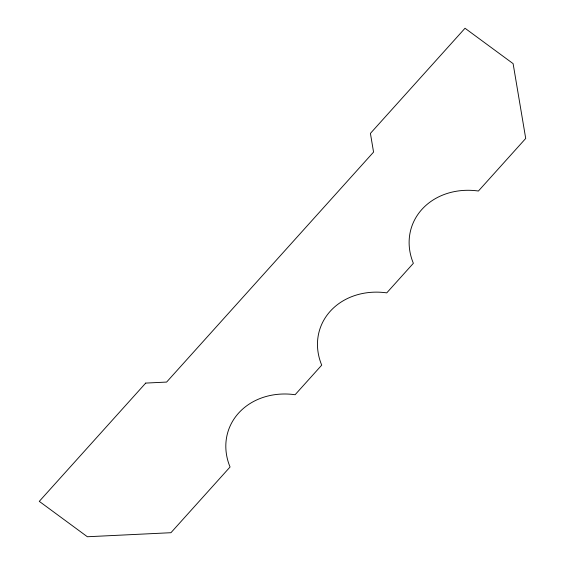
<?xml version="1.0" encoding="UTF-8"?>
<svg xmlns="http://www.w3.org/2000/svg" width="565" height="565" viewBox="0 0 565 565"><rect width="100%" height="100%" fill="white"/><g stroke="black" fill="none" stroke-linecap="round" stroke-linejoin="round"><path stroke-width="0.85" d="M145.721 383.084L39.282 501.36L87.37 536.75L170.934 532.71L230.061 467.001A66.105 56.662 19.2 0 1 295.107 394.723L321.718 365.152A66.105 56.662 19.2 0 1 386.757 292.868L413.368 263.297A66.105 56.662 19.2 0 1 478.414 191.019L525.718 138.453L513.112 63.64L465.023 28.25L370.414 133.389L373.564 152.091L166.611 382.074L145.721 383.084"/></g></svg>
